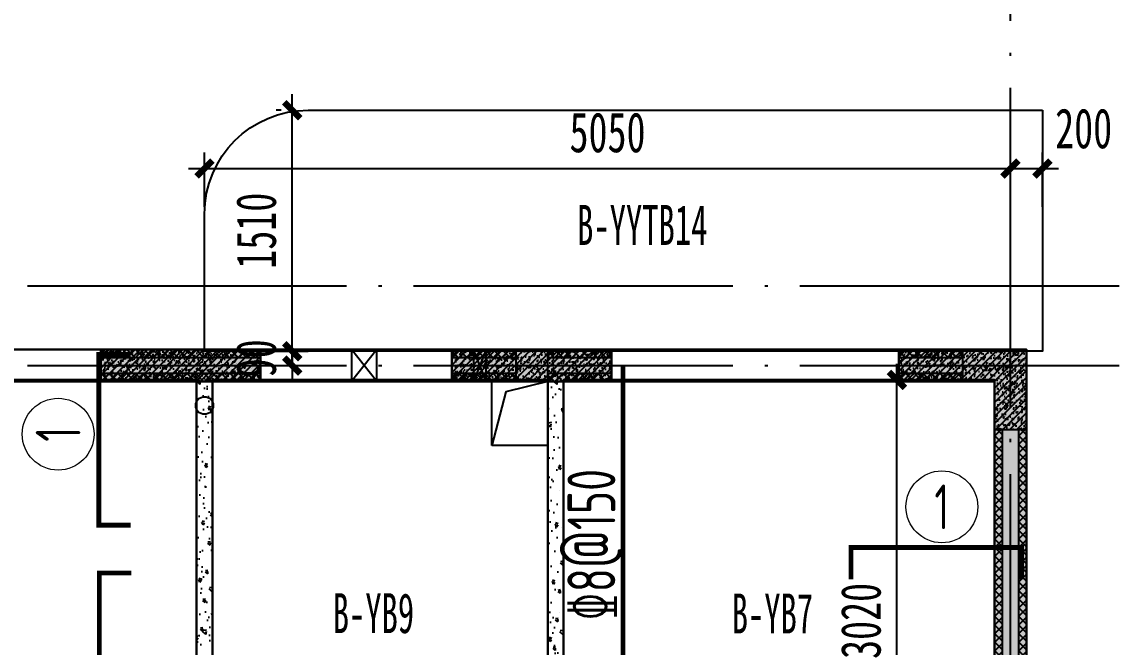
# Model space of a CAD drawing. Extents: x -3200779283 to -8106663, y 659664 to 1123462.
# Drawn here: x -8156795 to -8149963, y 851060 to 854978 of the extents above; entities that cross this region are included whole.
import ezdxf
from ezdxf.enums import TextEntityAlignment as Align

# ---------------------------------------------------------------- set-up
doc = ezdxf.new("R2010")
doc.units = 0
doc.header["$LTSCALE"] = 1000
doc.header["$MEASUREMENT"] = 0
for name, pattern in [('120-墙体$0$CONTINOUS', [0]), ('3#-轴线$0$DOTE', [2.42, 2, -0.2, 0.02, -0.2]), ('3#4#5#$0$DASH', [0.35, 0.25, -0.1]), ('DASH', [0.35, 0.25, -0.1])]:
    doc.linetypes.add(name, pattern=pattern)
doc.layers.get('Defpoints').update_dxf_attribs({"color": 30, "linetype": 'DASH'})
for name, color, linetype in [('120-墙体$0$S-SLAB-HOLE', 5, 'Continuous'), ('120-墙体$0$S-WALL', 40, 'Continuous'), ('120-墙体$0$S-WALL-BEAM', 120, 'Continuous'), ('120-墙体$0$S-WALL-COLU', 252, '120-墙体$0$CONTINOUS'), ('120-墙体$0$S-WALL-COLU-HATC', 16, 'Continuous'), ('120-墙体$0$S-WALL-HATC', 253, 'Continuous'), ('120-墙体$0$提结构条件', 7, 'Continuous'), ('120-墙体$0$暖-首层和标准层暖通套管_TZ$0$H-暖洞-剪力墙', 6, 'Continuous'), ('120-墙体$0$暖-首层和标准层暖通套管_TZ$0$H-暖洞-穿梁', 3, 'Continuous'), ('3#-轴线$0$A-ANNO-DOTE', 10, '3#-轴线$0$DOTE'), ('3#4#5#$0$PC-SLAB', 6, '3#4#5#$0$DASH'), ('3#4#5#$0$S-ANNO-TEXT', 7, 'Continuous'), ('3#4#5#$0$S-DIMS-SLAB', 120, 'Continuous'), ('3#4#5#$0$S-PC-FQ-WYQ', 4, 'Continuous'), ('3#4#5#$0$S-PC-SLAB', 6, 'Continuous'), ('3#4#5#$0$S-WALL-HATC', 253, 'Continuous'), ('3#4#5#$0$可计入现浇段', 60, 'Continuous'), ('S-REIN', 1, 'Continuous'), ('S-REIN-TEXT', 7, 'Continuous')]:
    doc.layers.add(name, color=color, linetype=linetype)
doc.layers.add('提资不打印', color=2, linetype='Continuous', plot=False)
doc.layers.add('楼板正筋文字', color=7, linetype='Continuous', lineweight=18)
doc.styles.add('3#4#5#$0$外部参照 1$0$宋体', font='', dxfattribs={"width": 0.8})
doc.styles.add('3#4#5#$0$楷体', font='', dxfattribs={"width": 0.7})
doc.styles.add('FromPkpm', font='Pkpmeng', dxfattribs={"width": 0.7, "bigfont": 'Pkpmchn'})
doc.styles.get('3#4#5#$0$外部参照 1$0$宋体').set_extended_font_data('SimSun')
doc.styles.get('3#4#5#$0$楷体').set_extended_font_data('KaiTi_GB2312')
doc.dimstyles.new('3#4#5#$0$TSSD_100_100', dxfattribs={"dimtxt": 250, "dimasz": 100, "dimexe": 100, "dimexo": 250, "dimgap": 100, "dimtad": 1, "dimdec": 0, "dimzin": 0, "dimdsep": 46, "dimtxsty": '3#4#5#$0$楷体', "dimblk": '3#4#5#$0$_ArchTick', "dimcen": 0, "dimdle": 100, "dimclrt": 7, "dimadec": 0, "dimazin": 0, "dimtfac": 1, "dimtdec": 0, "dimtix": 1, "dimtmove": 2, "dimatfit": 3, "dimfxl": 1, "dimtolj": 1, "dimtzin": 0, "dimarcsym": 0})

# ---------------------------------------------------------------- blocks, each defined once
blk = doc.blocks.new('ban')
at = {"layer": 'S-REIN', "const_width": 30}
for points in [[(14587.4, 9849.9), (14387.4, 9849.9), (14387.4, 10919.9), (14587.4, 10919.9)], [(19100, 9509.9), (19100, 9709.9), (20170, 9709.9), (20170, 9509.9)], [(14590.8, 5749.9), (14390.8, 5749.9), (14390.8, 9549.9), (14590.8, 9549.9)]]:
    blk.add_lwpolyline(points, dxfattribs=at)
at = {"layer": 'S-REIN-TEXT', "lineweight": 18}
for centre in [(14132.4, 10419.9), (19670, 9964.9)]:
    blk.add_circle(centre, 225, dxfattribs=at)
at = {"layer": '提资不打印', "color": 2, "const_width": 30}
blk.add_lwpolyline([(17672.2, 7649.9), (17672.2, 10849.9)], dxfattribs=at)
at = {"layer": 'S-REIN-TEXT', "lineweight": 18, "style": 'FromPkpm', "width": 0.7}
blk.add_text('1', height=280, rotation=450, dxfattribs=at).set_placement((14132.4, 10419.9), align=Align.MIDDLE_CENTER)
blk.add_text('1', height=280, dxfattribs=at).set_placement((19670, 9964.9), align=Align.MIDDLE_CENTER)
at = {"layer": '提资不打印', "lineweight": 25, "style": 'FromPkpm', "width": 0.7}
blk.add_text('%%1328@150', height=300, rotation=90, dxfattribs=at).set_placement((17624.1, 9249.9))
blk = doc.blocks.new('3#4#5#$0$B-YWQ4')
at = {"layer": '3#4#5#$0$S-PC-FQ-WYQ'}
h = blk.add_hatch(dxfattribs=at)
h.set_pattern_fill('ANSI37', color=256, scale=12, angle=180)
h.set_pattern_definition([(225, (-649357.165, -531964.018), (26.9407684, -26.9407684), []), (315, (-649357.165, -531964.018), (26.9407684, 26.9407684), [])])
h.paths.add_polyline_path([(-135005.8, 329838.4), (-135005.8, 329888.4), (-135605.8, 329888.4), (-135605.8, 329838.4)])
h = blk.add_hatch(dxfattribs=at)
h.set_pattern_fill('ANSI37', color=256, scale=12, angle=180)
h.set_pattern_definition([(225, (-646857.172, -531964.016), (26.9407684, -26.9407684), []), (315, (-646857.172, -531964.016), (26.9407684, 26.9407684), [])])
h.paths.add_polyline_path([(-132505.8, 329838.4), (-132505.8, 329888.4), (-133505.8, 329888.4), (-133505.8, 329838.4)])
h = blk.add_hatch(dxfattribs=at)
h.set_pattern_fill('ANSI37', color=256, scale=12, angle=180)
h.set_pattern_definition([(225, (-644507.274, -531964.016), (26.9407684, -26.9407684), []), (315, (-644507.274, -531964.016), (26.9407684, 26.9407684), [])])
h.paths.add_polyline_path([(-130905.9, 329838.4), (-130905.9, 329888.4), (-131305.8, 329888.4), (-131305.8, 329838.4)])
h = blk.add_hatch(dxfattribs=at)
h.set_pattern_fill('ANSI37', color=256, scale=12, angle=180)
h.set_pattern_definition([(225, (-649357.165, -532114.018), (26.9407684, -26.9407684), []), (315, (-649357.165, -532114.018), (26.9407684, 26.9407684), [])])
h.paths.add_polyline_path([(-135005.8, 329688.4), (-135005.8, 329738.4), (-135605.8, 329738.4), (-135605.8, 329688.4)])
h = blk.add_hatch(dxfattribs=at)
h.set_pattern_fill('ANSI37', color=256, scale=12, angle=180)
h.set_pattern_definition([(225, (-646857.172, -532114.016), (26.9407684, -26.9407684), []), (315, (-646857.172, -532114.016), (26.9407684, 26.9407684), [])])
h.paths.add_polyline_path([(-132505.8, 329688.4), (-132505.8, 329738.4), (-133505.8, 329738.4), (-133505.8, 329688.4)])
h = blk.add_hatch(dxfattribs=at)
h.set_pattern_fill('ANSI37', color=256, scale=12, angle=180)
h.set_pattern_definition([(225, (-644507.274, -532114.016), (26.9407684, -26.9407684), []), (315, (-644507.274, -532114.016), (26.9407684, 26.9407684), [])])
h.paths.add_polyline_path([(-130905.9, 329688.4), (-130905.9, 329738.4), (-131305.8, 329738.4), (-131305.8, 329688.4)])
for points in [[(-135005.8, 329838.4), (-135005.8, 329888.4), (-135605.8, 329888.4), (-135605.8, 329838.4)], [(-135605.8, 329688.4), (-135605.8, 329888.4), (-135005.8, 329888.4), (-135005.8, 329688.4)], [(-135005.8, 329888.4), (-133505.8, 329888.4), (-133505.8, 329688.4), (-135005.8, 329688.4)], [(-132505.8, 329838.4), (-132505.8, 329888.4), (-133505.8, 329888.4), (-133505.8, 329838.4)], [(-133505.8, 329688.4), (-133505.8, 329888.4), (-132505.8, 329888.4), (-132505.8, 329688.4)], [(-132505.8, 329888.4), (-131305.8, 329888.4), (-131305.8, 329688.4), (-132505.8, 329688.4)], [(-130905.9, 329838.4), (-130905.9, 329888.4), (-131305.8, 329888.4), (-131305.8, 329838.4)], [(-131305.8, 329688.4), (-131305.8, 329888.4), (-130905.9, 329888.4), (-130905.9, 329688.4)], [(-135005.8, 329688.4), (-135005.8, 329738.4), (-135605.8, 329738.4), (-135605.8, 329688.4)], [(-132505.8, 329688.4), (-132505.8, 329738.4), (-133505.8, 329738.4), (-133505.8, 329688.4)], [(-130905.9, 329688.4), (-130905.9, 329738.4), (-131305.8, 329738.4), (-131305.8, 329688.4)]]:
    blk.add_lwpolyline(points, close=True, dxfattribs=at)
blk = doc.blocks.new('3#4#5#$0$B-YWQ5')
at = {"layer": '3#4#5#$0$S-PC-FQ-WYQ'}
h = blk.add_hatch(dxfattribs=at)
h.set_pattern_fill('ANSI37', color=256, scale=12, angle=180)
h.set_pattern_definition([(225, (-643907.263, -531964.016), (26.9407684, -26.9407684), []), (315, (-643907.263, -531964.016), (26.9407684, 26.9407684), [])])
h.paths.add_polyline_path([(-130305.8, 329838.4), (-130305.8, 329888.4), (-130705.8, 329888.4), (-130705.8, 329838.4)])
h = blk.add_hatch(dxfattribs=at)
h.set_pattern_fill('ANSI37', color=256, scale=12, angle=180)
h.set_pattern_definition([(225, (-641707.172, -531964.02), (26.9407684, -26.9407684), []), (315, (-641707.172, -531964.02), (26.9407684, 26.9407684), [])])
h.paths.add_polyline_path([(-128105.8, 329838.4), (-128105.8, 329888.4), (-128505.8, 329888.4), (-128505.8, 329838.4)])
h = blk.add_hatch(dxfattribs=at)
h.set_pattern_fill('ANSI37', color=256, scale=12, angle=180)
h.set_pattern_definition([(225, (-643907.263, -532114.016), (26.9407684, -26.9407684), []), (315, (-643907.263, -532114.016), (26.9407684, 26.9407684), [])])
h.paths.add_polyline_path([(-130305.8, 329688.4), (-130305.8, 329738.4), (-130705.8, 329738.4), (-130705.8, 329688.4)])
h = blk.add_hatch(dxfattribs=at)
h.set_pattern_fill('ANSI37', color=256, scale=12, angle=180)
h.set_pattern_definition([(225, (-641707.172, -532114.02), (26.9407684, -26.9407684), []), (315, (-641707.172, -532114.02), (26.9407684, 26.9407684), [])])
h.paths.add_polyline_path([(-128105.8, 329688.4), (-128105.8, 329738.4), (-128505.8, 329738.4), (-128505.8, 329688.4)])
for points in [[(-130305.8, 329838.4), (-130305.8, 329888.4), (-130705.8, 329888.4), (-130705.8, 329838.4)], [(-130705.8, 329688.4), (-130705.8, 329888.4), (-130305.8, 329888.4), (-130305.8, 329688.4)], [(-130305.8, 329888.4), (-128505.8, 329888.4), (-128505.8, 329688.4), (-130305.8, 329688.4)], [(-128105.8, 329838.4), (-128105.8, 329888.4), (-128505.8, 329888.4), (-128505.8, 329838.4)], [(-128505.8, 329688.4), (-128505.8, 329888.4), (-128105.8, 329888.4), (-128105.8, 329688.4)], [(-130305.8, 329688.4), (-130305.8, 329738.4), (-130705.8, 329738.4), (-130705.8, 329688.4)], [(-128105.8, 329688.4), (-128105.8, 329738.4), (-128505.8, 329738.4), (-128505.8, 329688.4)]]:
    blk.add_lwpolyline(points, close=True, dxfattribs=at)
blk = doc.blocks.new('3#4#5#$0$B-YWQ6')
at = {"layer": '3#4#5#$0$S-PC-FQ-WYQ'}
h = blk.add_hatch(dxfattribs=at)
h.set_pattern_fill('ANSI37', color=256, scale=12, angle=90)
h.set_pattern_definition([(135, (-989707.843, 842389.808), (-26.9407684, -26.9407684), []), (225, (-989707.843, 842389.808), (26.9407684, -26.9407684), [])])
h.paths.add_polyline_path([(-127905.3, 326688.4), (-127855.3, 326688.4), (-127855.4, 329388.4), (-127905.4, 329388.4)])
h.paths.add_polyline_path([(-127855.2, 326488.4), (-127905.2, 326488.4), (-127905.2, 326388.4), (-127855.2, 326388.4)])
h = blk.add_hatch(dxfattribs=at)
h.set_pattern_fill('ANSI37', color=256, scale=12, angle=90)
h.set_pattern_definition([(135, (-989557.843, 842389.808), (-26.9407684, -26.9407684), []), (225, (-989557.843, 842389.808), (26.9407684, -26.9407684), [])])
h.paths.add_polyline_path([(-127755.2, 326388.4), (-127705.2, 326388.4), (-127705.4, 329388.4), (-127755.4, 329388.4)])
h = blk.add_hatch(dxfattribs=at)
h.set_pattern_fill('ANSI37', color=256, scale=12, angle=90)
h.set_pattern_definition([(135, (-989707.604, 838589.808), (-26.9407684, -26.9407684), []), (225, (-989707.604, 838589.808), (26.9407684, -26.9407684), [])])
h.paths.add_polyline_path([(-127905.4, 325038.3), (-127855.4, 325038.3), (-127855.2, 325688.4), (-127905.2, 325688.4)])
h = blk.add_hatch(dxfattribs=at)
h.set_pattern_fill('ANSI37', color=256, scale=12, angle=90)
h.set_pattern_definition([(135, (-989557.604, 838589.808), (-26.9407684, -26.9407684), []), (225, (-989557.604, 838589.808), (26.9407684, -26.9407684), [])])
h.paths.add_polyline_path([(-127755.4, 325038.3), (-127705.4, 325038.3), (-127705.2, 325688.4), (-127755.2, 325688.4)])
for p, q in [((-127906, 326688.4), (-127855.3, 326688.4)), ((-127905.2, 326488.4), (-127855.2, 326488.4))]:
    blk.add_line(p, q, dxfattribs=at)
blk.add_lwpolyline([(-127855.3, 326688.4), (-127855.4, 329388.4), (-127905.4, 329388.4), (-127905.2, 326388.4), (-127855.2, 326388.4), (-127855.2, 326488.4)], dxfattribs=at)
for points in [[(-127905.4, 329388.4), (-127705.4, 329388.4), (-127705.2, 326388.4), (-127905.2, 326388.4)], [(-127755.2, 326388.4), (-127705.2, 326388.4), (-127705.4, 329388.4), (-127755.4, 329388.4)], [(-127905.4, 326388.4), (-127705.2, 326388.4), (-127705.2, 325688.4), (-127905.4, 325688.4)], [(-127905.4, 325038.3), (-127855.4, 325038.3), (-127855.2, 325688.4), (-127905.2, 325688.4)], [(-127905.2, 325688.4), (-127705.2, 325688.4), (-127705.4, 325038.3), (-127905.4, 325038.3)], [(-127755.4, 325038.3), (-127705.4, 325038.3), (-127705.2, 325688.4), (-127755.2, 325688.4)]]:
    blk.add_lwpolyline(points, close=True, dxfattribs=at)
blk = doc.blocks.new('3#4#5#$0$A$C53EF3948')
at = {"layer": '3#4#5#$0$可计入现浇段'}
blk.add_lwpolyline([(17300.2, 0), (17300.2, 0), (17300.2, 0), (17100.2, 0), (17100.2, 0), (17100.2, 0), (17100.2, -200), (17300.2, -200), (17300.2, 0)], dxfattribs=at)
at = {"layer": '3#4#5#$0$S-PC-FQ-WYQ'}
for name, p in [('3#4#5#$0$B-YWQ4', (148006, -329888.4)), ('3#4#5#$0$B-YWQ5', (148006, -329888.4)), ('3#4#5#$0$B-YWQ6', (148005.5, -329888.5))]:
    blk.add_blockref(name, p, dxfattribs=at)
blk = doc.blocks.new('3#4#5#$0$ban3')
at = {"layer": '3#4#5#$0$S-WALL-HATC', "ltscale": 100}
h = blk.add_hatch(dxfattribs=at)
h.set_pattern_fill('AR-CONC', color=256, scale=25, angle=-270, style=0)
h.set_pattern_definition([(140, (0, 0), (15.688034, 179.315046), [18.75, -206.25]), (85, (0, 0), (-188.04803, -34.68783), [15, -165]), (190.4514, (1.3, 14.94), (-172.359886, 144.627345), [15.93505, -175.28553]), (136.1842, (-50, 0), (41.37975, 266.81026), [28.125, -309.375]), (186.6356, (-46.55, 22.23), (-243.52947, 233.66568), [23.90257, -262.92825]), (81.1842, (-50, 0), (-243.52965, 233.66549), [22.5, -247.5]), (111, (-37.5, 25), (100.654723, 149.226763), [18.75, -206.25]), (56, (-37.5, 25), (-181.28751, 60.82883), [15, -165]), (161.4514, (-29.11, 37.44), (-80.632624, 210.05566), [15.93505, -175.28553]), (127.5, (0, 0), (-83.2234635, 3.039964), [0, -163, 0, -167.5, 0, -165.625]), (97.5, (0, 0), (-98.602928, 65.767384), [0, -95.5, 0, -159.25, 0, -63.125]), (57.5, (0, -55.75), (5.638718, 133.455609), [0, -62.5, 0, -195, 0, -258.75]), (47.5, (0, -80.75), (-25.026246, 145.796542), [0, -81.25, 0, -129.5, 0, -183.75])])
h.paths.add_polyline_path([(-216732, 412975), (-216832, 412975), (-216832, 409975), (-216732, 409975)])
h.paths.add_polyline_path([(-214532, 412975), (-214632, 412975), (-214632, 409975), (-214532, 409975)])
at = {"layer": '3#4#5#$0$S-PC-SLAB'}
for points in [[(-216832, 409965), (-216832, 412985), (-219532, 412985), (-219532, 409965)], [(-214632, 409965), (-214632, 412985), (-216732, 412985), (-216732, 409965)], [(-211832, 409965), (-211832, 412985), (-214532, 412985), (-214532, 409965)]]:
    blk.add_lwpolyline(points, close=True, dxfattribs=at)
at = {"layer": '3#4#5#$0$S-WALL-HATC', "ltscale": 100}
for points in [[(-216732, 409975), (-216732, 412975), (-216832, 412975), (-216832, 409975)], [(-214532, 409975), (-214532, 412975), (-214632, 412975), (-214632, 409975)]]:
    blk.add_lwpolyline(points, close=True, dxfattribs=at)
blk = doc.blocks.new('3#4#5#$0$_ArchTick')
at = {"color": 0, "linetype": 'ByBlock', "const_width": 0.4}
blk.add_lwpolyline([(-0.5, -0.5), (0.5, 0.5)], dxfattribs=at)
blk = doc.blocks.new('*D795')
at = {"layer": '3#4#5#$0$S-DIMS-SLAB', "color": 0, "lineweight": -2, "transparency": 16777216}
for p, q in [((166385.4, 162465), (166385.4, 165685)), ((166746.8, 165585), (166285.4, 165585)), ((166746.8, 162565), (166285.4, 162565))]:
    blk.add_line(p, q, dxfattribs=at)
at = {"layer": 'Defpoints', "color": 0, "transparency": 16777216}
for p in [(166385.4, 165585), (166996.8, 165585), (166996.8, 162565)]:
    blk.add_point(p, dxfattribs=at)
at = {"layer": '3#4#5#$0$S-DIMS-SLAB', "color": 0, "lineweight": -2, "transparency": 16777216, "xscale": 100, "yscale": 100, "zscale": 100}
for p, rotation in [((166385.4, 165585), 90), ((166385.4, 162565), 270)]:
    blk.add_blockref('3#4#5#$0$_ArchTick', p, dxfattribs=dict(at, rotation=rotation))
at = {"layer": '3#4#5#$0$S-DIMS-SLAB', "color": 7, "transparency": 16777216, "insert": (166160.4, 164075), "char_height": 250, "attachment_point": 5, "rotation": 90, "style": '3#4#5#$0$楷体'}
blk.add_mtext('\\A1;3020', dxfattribs=at)
blk = doc.blocks.new('*D1009')
at = {"layer": '3#4#5#$0$S-DIMS-SLAB', "color": 0, "lineweight": -2, "transparency": 16777216}
for p, q in [((164373.1, 166670), (164373.1, 167009.3)), ((164573.4, 166670), (164573.4, 167009.3)), ((164273.1, 166909.3), (164673.4, 166909.3))]:
    blk.add_line(p, q, dxfattribs=at)
at = {"layer": 'Defpoints', "color": 0, "transparency": 16777216}
for p in [(164573.4, 166909.3), (164373.1, 166420), (164573.4, 166420)]:
    blk.add_point(p, dxfattribs=at)
at = {"layer": '3#4#5#$0$S-DIMS-SLAB', "color": 0, "lineweight": -2, "transparency": 16777216, "xscale": 100, "yscale": 100, "zscale": 100, "rotation": 180}
blk.add_blockref('3#4#5#$0$_ArchTick', (164373.1, 166909.3), dxfattribs=at)
at = {"layer": '3#4#5#$0$S-DIMS-SLAB', "color": 0, "lineweight": -2, "transparency": 16777216, "xscale": 100, "yscale": 100, "zscale": 100}
blk.add_blockref('3#4#5#$0$_ArchTick', (164573.4, 166909.3), dxfattribs=at)
at = {"layer": '3#4#5#$0$S-DIMS-SLAB', "color": 7, "transparency": 16777216, "insert": (164831.5, 167159.3), "char_height": 250, "attachment_point": 5, "style": '3#4#5#$0$楷体'}
blk.add_mtext('\\A1;200', dxfattribs=at)
blk = doc.blocks.new('*D1010')
at = {"layer": '3#4#5#$0$S-DIMS-SLAB', "color": 0, "lineweight": -2, "transparency": 16777216}
for p, q in [((159872.7, 165665), (159872.7, 167375)), ((159803.6, 167275), (159772.7, 167275)), ((159683.7, 165765), (159772.7, 165765))]:
    blk.add_line(p, q, dxfattribs=at)
at = {"layer": 'Defpoints', "color": 0, "transparency": 16777216}
for p in [(159872.7, 167275), (160053.6, 167275), (159933.7, 165765)]:
    blk.add_point(p, dxfattribs=at)
at = {"layer": '3#4#5#$0$S-DIMS-SLAB', "color": 0, "lineweight": -2, "transparency": 16777216, "xscale": 100, "yscale": 100, "zscale": 100}
for p, rotation in [((159872.7, 167275), 90), ((159872.7, 165765), 270)]:
    blk.add_blockref('3#4#5#$0$_ArchTick', p, dxfattribs=dict(at, rotation=rotation))
at = {"layer": '3#4#5#$0$S-DIMS-SLAB', "color": 7, "transparency": 16777216, "insert": (159647.7, 166520), "char_height": 250, "attachment_point": 5, "rotation": 90, "style": '3#4#5#$0$楷体'}
blk.add_mtext('\\A1;1510', dxfattribs=at)
blk = doc.blocks.new('*D1068')
at = {"layer": '3#4#5#$0$S-DIMS-SLAB', "color": 0, "lineweight": -2, "transparency": 16777216}
for p, q in [((159872.7, 165765), (159872.7, 165865)), ((159573.2, 165765), (159972.7, 165765)), ((159872.7, 165765), (159872.7, 165675.1)), ((159573.2, 165675.1), (159972.7, 165675.1)), ((159872.7, 165675.1), (159872.7, 165575.1))]:
    blk.add_line(p, q, dxfattribs=at)
at = {"layer": 'Defpoints', "color": 0, "transparency": 16777216}
for p in [(159323.2, 165765), (159323.2, 165675.1), (159872.7, 165675.1)]:
    blk.add_point(p, dxfattribs=at)
at = {"layer": '3#4#5#$0$S-DIMS-SLAB', "color": 0, "lineweight": -2, "transparency": 16777216, "xscale": 100, "yscale": 100, "zscale": 100}
for p, rotation in [((159872.7, 165765), 270), ((159872.7, 165675.1), 90)]:
    blk.add_blockref('3#4#5#$0$_ArchTick', p, dxfattribs=dict(at, rotation=rotation))
at = {"layer": '3#4#5#$0$S-DIMS-SLAB', "color": 7, "transparency": 16777216, "insert": (159647.7, 165720.1), "char_height": 250, "attachment_point": 5, "rotation": 90, "style": '3#4#5#$0$楷体'}
blk.add_mtext('\\A1;90', dxfattribs=at)
blk = doc.blocks.new('*D1075')
at = {"layer": '3#4#5#$0$S-DIMS-SLAB', "color": 0, "lineweight": -2, "transparency": 16777216}
for p, q in [((159323.2, 166670), (159323.2, 167009.3)), ((164373.1, 166670), (164373.1, 167009.3)), ((159223.2, 166909.3), (164473.1, 166909.3))]:
    blk.add_line(p, q, dxfattribs=at)
at = {"layer": 'Defpoints', "color": 0, "transparency": 16777216}
for p in [(164373.1, 166909.3), (159323.2, 166420), (164373.1, 166420)]:
    blk.add_point(p, dxfattribs=at)
at = {"layer": '3#4#5#$0$S-DIMS-SLAB', "color": 0, "lineweight": -2, "transparency": 16777216, "xscale": 100, "yscale": 100, "zscale": 100, "rotation": 180}
blk.add_blockref('3#4#5#$0$_ArchTick', (159323.2, 166909.3), dxfattribs=at)
at = {"layer": '3#4#5#$0$S-DIMS-SLAB', "color": 0, "lineweight": -2, "transparency": 16777216, "xscale": 100, "yscale": 100, "zscale": 100}
blk.add_blockref('3#4#5#$0$_ArchTick', (164373.1, 166909.3), dxfattribs=at)
at = {"layer": '3#4#5#$0$S-DIMS-SLAB', "color": 7, "transparency": 16777216, "insert": (161848.2, 167134.3), "char_height": 250, "attachment_point": 5, "style": '3#4#5#$0$楷体'}
blk.add_mtext('\\A1;5050', dxfattribs=at)
blk = doc.blocks.new('120-墙体$0$retert')
at = {"layer": '120-墙体$0$暖-首层和标准层暖通套管_TZ$0$H-暖洞-剪力墙'}
for p, q in [((55012.6, 61028.7), (54812.7, 61187.7)), ((54812.7, 61028.7), (55012.6, 61187.7))]:
    blk.add_line(p, q, dxfattribs=at)
blk.add_lwpolyline([(55012.6, 61028.7), (55012.6, 61187.7), (54812.7, 61187.7), (54812.7, 61028.7)], close=True, dxfattribs=at)
blk = doc.blocks.new('120-墙体$0$ewrewr')
at = {"layer": '120-墙体$0$暖-首层和标准层暖通套管_TZ$0$H-暖洞-穿梁', "color": 2}
for p, q in [((54898, 62306.1), (54818, 62106.1)), ((54898, 62106.1), (54818, 62306.1))]:
    blk.add_line(p, q, dxfattribs=at)
blk.add_lwpolyline([(54898, 62306.1), (54818, 62306.1), (54818, 62106.1), (54898, 62106.1)], close=True, dxfattribs=at)
blk = doc.blocks.new('120-墙体$0$A$Ca94620f4')
at = {"layer": '120-墙体$0$提结构条件', "rotation": 90}
blk.add_blockref('120-墙体$0$retert', (57308.2, -54812.7), dxfattribs=at)
at = {"layer": '120-墙体$0$提结构条件'}
blk.add_blockref('120-墙体$0$ewrewr', (-57933, -62106.1), dxfattribs=at)
blk = doc.blocks.new('120-墙体$0$A$C8f34f6bc')
at = {"layer": '120-墙体$0$S-SLAB-HOLE'}
for p, q in [((-3150, -400), (-3150, 0)), ((-2800, -400), (-2800, 0)), ((-2800, -400), (-3150, -400))]:
    blk.add_line(p, q, dxfattribs=at)
for points in [[(-2800, 0), (-3061.6, -64.3), (-3150, -400)], [(0, -5000), (-248.2, -4896.9), (-350, -4650)]]:
    blk.add_lwpolyline(points, dxfattribs=at)
blk.add_lwpolyline([(-350, -5000), (-350, -4650), (0, -4650), (0, -5000)], close=True, dxfattribs=at)
for centre, radius in [((-4950, -150), 55), ((-230, -4580), 50)]:
    blk.add_circle(centre, radius, dxfattribs=at)
blk = doc.blocks.new('120-墙体')
at = {"layer": '120-墙体$0$S-WALL-COLU-HATC'}
h = blk.add_hatch(dxfattribs=at)
h.set_pattern_fill('AR-CONC', color=256, scale=10)
h.set_pattern_definition([(50, (-3104.75, -241007.814), (71.726018, -6.275213), [7.5, -82.5]), (355, (-3104.75, -241007.814), (-13.875133, 75.219213), [6, -66]), (100.4514, (-3098.77, -241008.34), (57.850938, 68.943954), [6.37402, -70.114211]), (46.1842, (-3104.75, -240987.81), (106.724105, -16.5519), [11.25, -123.75]), (96.6356, (-3095.86, -240989.19), (93.46627, 97.411787), [9.56103, -105.1713]), (351.1842, (-3104.75, -240987.81), (93.466195, 97.41186), [9, -99]), (21, (-3094.75, -240992.814), (59.690705, -40.261889), [7.5, -82.5]), (326, (-3094.75, -240992.814), (24.331533, 72.515005), [6, -66]), (71.4514, (-3089.775, -240996.17), (84.022263, 32.25305), [6.37402, -70.114211]), (37.5, (-3104.75, -241007.814), (1.2159855, 33.2893854), [0, -65.2, 0, -67, 0, -66.25]), (7.5, (-3104.75, -241007.814), (26.306954, 39.441171), [0, -38.2, 0, -63.7, 0, -25.25]), (327.5, (-3127.05, -241007.814), (53.3822436, -2.2554872), [0, -25, 0, -78, 0, -103.5]), (317.5, (-3137.05, -241007.814), (58.318617, 10.010498), [0, -32.5, 0, -51.8, 0, -73.5])])
h.paths.add_polyline_path([(-5700, -100), (-5700, 100), (-4700, 100), (-4700, -100)])
h = blk.add_hatch(dxfattribs=at)
h.set_pattern_fill('ANSI31', color=256, scale=250, style=0)
h.set_pattern_definition([(45, (-3104.75, -241007.814), (-22.097087, 22.097087), [])])
h.paths.add_polyline_path([(-5700, 100), (-5700, -100), (-4700, -100), (-4700, 100)])
h = blk.add_hatch(dxfattribs=at)
h.set_pattern_fill('AR-CONC', color=256, scale=10)
h.set_pattern_definition([(50, (6590.73, -241007.815), (71.726018, -6.275213), [7.5, -82.5]), (355, (6590.73, -241007.815), (-13.875133, 75.219213), [6, -66]), (100.4514, (6596.705, -241008.34), (57.850938, 68.943954), [6.37402, -70.114211]), (46.1842, (6590.73, -240987.815), (106.724105, -16.5519), [11.25, -123.75]), (96.6356, (6599.62, -240989.19), (93.46627, 97.411787), [9.56103, -105.1713]), (351.1842, (6590.73, -240987.82), (93.466195, 97.41186), [9, -99]), (21, (6600.73, -240992.815), (59.690705, -40.261889), [7.5, -82.5]), (326, (6600.73, -240992.815), (24.331533, 72.515005), [6, -66]), (71.4514, (6605.7, -240996.17), (84.022263, 32.25305), [6.37402, -70.114211]), (37.5, (6590.728, -241007.815), (1.2159855, 33.2893854), [0, -65.2, 0, -67, 0, -66.25]), (7.5, (6590.73, -241007.815), (26.306954, 39.441171), [0, -38.2, 0, -63.7, 0, -25.25]), (327.5, (6568.428, -241007.815), (53.3822436, -2.2554872), [0, -25, 0, -78, 0, -103.5]), (317.5, (6558.43, -241007.815), (58.318617, 10.010498), [0, -32.5, 0, -51.8, 0, -73.5])])
h.paths.add_polyline_path([(-2500, -100), (-2500, 100), (-3500, 100), (-3500, -100)])
h = blk.add_hatch(dxfattribs=at)
h.set_pattern_fill('ANSI31', color=256, scale=250, style=0)
h.set_pattern_definition([(45, (6590.728, -241007.815), (-22.097087, 22.097087), [])])
h.paths.add_polyline_path([(-2500, -100), (-2500, 100), (-3500, 100), (-3500, -100)])
h = blk.add_hatch(dxfattribs=at)
h.set_pattern_fill('AR-CONC', color=256, scale=10)
h.set_pattern_definition([(50, (-6158.425, -240595.61), (71.726018, -6.275213), [7.5, -82.5]), (355, (-6158.425, -240595.61), (-13.875133, 75.219213), [6, -66]), (100.4514, (-6152.45, -240596.135), (57.850938, 68.943954), [6.37402, -70.114211]), (46.1842, (-6158.425, -240575.61), (106.724105, -16.5519), [11.25, -123.75]), (96.6356, (-6149.53, -240576.99), (93.46627, 97.411787), [9.56103, -105.1713]), (351.1842, (-6158.42, -240575.61), (93.466195, 97.41186), [9, -99]), (21, (-6148.425, -240580.61), (59.690705, -40.261889), [7.5, -82.5]), (326, (-6148.425, -240580.61), (24.331533, 72.515005), [6, -66]), (71.4514, (-6143.45, -240583.97), (84.022263, 32.25305), [6.37402, -70.114211]), (37.5, (-6158.425, -240595.612), (1.2159855, 33.2893854), [0, -65.2, 0, -67, 0, -66.25]), (7.5, (-6158.425, -240595.612), (26.306954, 39.441171), [0, -38.2, 0, -63.7, 0, -25.25]), (327.5, (-6180.725, -240595.612), (53.3822436, -2.2554872), [0, -25, 0, -78, 0, -103.5]), (317.5, (-6190.725, -240595.612), (58.318617, 10.010498), [0, -32.5, 0, -51.8, 0, -73.5])])
h.paths.add_polyline_path([(-100, -100), (-100, -400), (100, -400), (100, 100), (-700, 100), (-700, -100)])
h = blk.add_hatch(dxfattribs=at)
h.set_pattern_fill('ANSI31', color=256, scale=250, style=0)
h.set_pattern_definition([(45, (-6158.425, -240595.612), (-22.097087, 22.097087), [])])
h.paths.add_polyline_path([(-100, -100), (-100, -400), (100, -400), (100, 100), (-700, 100), (-700, -100)])
at = {"layer": '120-墙体$0$S-WALL-HATC'}
for points in [[(-5700, 100), (-5700, -100), (-5250, -100), (-5250, 100)], [(-5250, 100), (-5250, -100), (-4700, -100), (-4700, 100)], [(-3500, 100), (-3500, -100), (-2850, -100), (-2850, 100)], [(-2850, 100), (-2850, -100), (-2500, -100), (-2500, 100)], [(-700, -100), (-100, -100), (100, 100), (-700, 100)], [(100, 100), (-100, -100), (-100, -3100), (-33.3, -3200), (100, -3200)]]:
    blk.add_hatch(color=256, dxfattribs=at).paths.add_polyline_path(points)
at = {"layer": '120-墙体$0$S-WALL'}
for p, q in [((-5700, -100), (-5700, 100)), ((-5700, 100), (-5250, 100)), ((-5250, 100), (-4700, 100)), ((-4700, -100), (-4700, 100)), ((-3500, -100), (-3500, 100)), ((-3500, 100), (-2850, 100)), ((-2850, 100), (-2500, 100)), ((-2500, 100), (-2500, -100)), ((-700, 100), (100, 100)), ((-700, 100), (-700, -100)), ((100, 100), (100, -3200)), ((-5700, -100), (-5250, -100)), ((-5250, -100), (-4700, -100)), ((-3500, -100), (-2850, -100)), ((-2850, -100), (-2500, -100)), ((-700, -100), (-100, -100)), ((-100, -100), (-100, -3100))]:
    blk.add_line(p, q, dxfattribs=at)
at = {"layer": '120-墙体$0$S-WALL-BEAM'}
for points in [[(-7200, 100), (-7200, -100), (-5700, -100), (-5700, 100)], [(-4700, 100), (-4700, -100), (-3500, -100), (-3500, 100)], [(-2500, 100), (-2500, -100), (-700, -100), (-700, 100)]]:
    blk.add_lwpolyline(points, close=True, dxfattribs=at)
at = {"layer": '120-墙体$0$S-WALL-COLU', "lineweight": -2}
for points in [[(-5700, -100), (-5700, 100), (-4700, 100), (-4700, -100)], [(-2500, -100), (-2500, 100), (-3500, 100), (-3500, -100)]]:
    blk.add_lwpolyline(points, close=True, dxfattribs=at)
at = {"layer": '120-墙体$0$S-WALL-COLU', "linetype": 'ByBlock'}
blk.add_lwpolyline([(-100, -100), (-100, -400), (100, -400), (100, 100), (-700, 100), (-700, -100), (-100, -100)], dxfattribs=at)
for name, p in [('120-墙体$0$A$Ca94620f4', (-250, -100)), ('120-墙体$0$A$C8f34f6bc', (-100, -100))]:
    blk.add_blockref(name, p)
blk = doc.blocks.new('3#-轴线')
at = {"layer": '3#-轴线$0$A-ANNO-DOTE'}
for points in [[(20100, -5100), (20100, 5500)], [(-3000, 500), (44800, 500)], [(-3000, 0), (44800, 0)]]:
    blk.add_lwpolyline(points, dxfattribs=at)
blk = doc.blocks.new('3#4#5#$0$5#')
at = {"layer": '3#4#5#$0$S-ANNO-TEXT'}
blk.add_blockref('3#4#5#$0$ban3', (378828.8, -247400), dxfattribs=at)
at = {"layer": '3#4#5#$0$PC-SLAB', "linetype": 'ByBlock', "style": '3#4#5#$0$外部参照 1$0$宋体', "width": 0.6}
for s, p in [('B-YB9', (163105.1, 164121.8)), ('B-YB7', (165605.1, 164121.8))]:
    blk.add_text(s, height=250, dxfattribs=at).set_placement(p, align=Align.MIDDLE)
at = {"layer": '3#4#5#$0$S-DIMS-SLAB'}
dim = blk.add_linear_dim(base=(166385.4, 165585), p1=(166996.8, 162565), p2=(166996.8, 165585), angle=90, dimstyle='3#4#5#$0$TSSD_100_100', dxfattribs=at)
dim.commit()
dim.dimension.update_dxf_attribs({"geometry": '*D795', "text_midpoint": (166160.4, 164075)})
blk = doc.blocks.new('3#4#5#$0$3#奇数层顶悬挑板')
at = {"layer": '3#4#5#$0$S-PC-SLAB'}
blk.add_lwpolyline([(164573.2, 167275), (164573.2, 165765), (159323.2, 165765), (159323.2, 166625, -0.414155), (159973.2, 167274.9)], format="xyb", close=True, dxfattribs=at)
at = {"layer": '3#4#5#$0$PC-SLAB', "linetype": 'ByBlock', "style": '3#4#5#$0$外部参照 1$0$宋体', "width": 0.6}
blk.add_text('B-YYTB14', height=250, rotation=360, dxfattribs=at).set_placement((162065.8, 166555.8), align=Align.MIDDLE)
at = {"layer": '3#4#5#$0$S-DIMS-SLAB'}
for base, p1, p2, picture, middle in [((159872.7, 167275), (159933.7, 165765), (160053.6, 167275), '*D1010', (159647.7, 166520)), ((159872.7, 165675.1), (159323.2, 165765), (159323.2, 165675.1), '*D1068', (159647.7, 165720.1))]:
    dim = blk.add_linear_dim(base=base, p1=p1, p2=p2, angle=90, dimstyle='3#4#5#$0$TSSD_100_100', dxfattribs=at)
    dim.commit()
    dim.dimension.update_dxf_attribs({"geometry": picture, "text_midpoint": middle})
dim = blk.add_linear_dim(base=(164573.4, 166909.3), p1=(164373.1, 166420), p2=(164573.4, 166420), dimstyle='3#4#5#$0$TSSD_100_100', dxfattribs=at)
dim.commit()
dim.dimension.update_dxf_attribs({"geometry": '*D1009', "text_midpoint": (164831.5, 167159.3), "dimtype": 128})
dim = blk.add_linear_dim(base=(164373.1, 166909.3), p1=(159323.2, 166420), p2=(164373.1, 166420), dimstyle='3#4#5#$0$TSSD_100_100', dxfattribs=at)
dim.commit()
dim.dimension.update_dxf_attribs({"geometry": '*D1075', "text_midpoint": (161848.2, 167134.3)})

msp = doc.modelspace()

# ---------------------------------------------------------------- block references
for name, p in [('3#-轴线', (-8170700.4, 852824.6)), ('120-墙体', (-8150600.4, 852824.6))]:
    msp.add_blockref(name, p)
at = {"layer": '3#4#5#$0$S-ANNO-TEXT'}
msp.add_blockref('3#4#5#$0$A$C53EF3948', (-8170800.4, 852924.8), dxfattribs=at)
at = {"layer": '3#4#5#$0$S-PC-SLAB'}
for name, p in [('3#4#5#$0$5#', (-8317697.2, 687149.8)), ('3#4#5#$0$3#奇数层顶悬挑板', (-8314973.6, 687149.6))]:
    msp.add_blockref(name, p, dxfattribs=at)
at = {"layer": '楼板正筋文字'}
msp.add_blockref('ban', (-8170700.4, 841974.7), dxfattribs=at)

doc.saveas('drawing.dxf')
